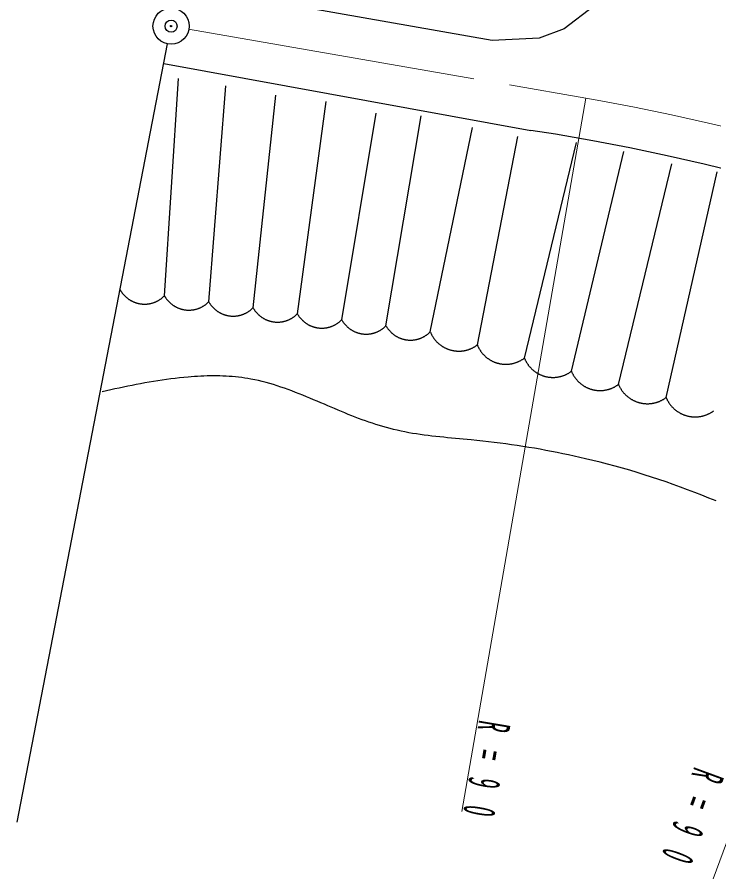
# Model space of a CAD drawing. Units: millimetres, scale not verified. Extents: x 40000 to 680000, y 20000 to 380000.
# Drawn here: x 62534 to 91388, y 262247 to 297944 of the extents above; entities that cross this region are included whole.
import ezdxf

# ---------------------------------------------------------------- set-up
doc = ezdxf.new("R2010")
doc.units = ezdxf.units.MM
doc.header["$LTSCALE"] = 1000
doc.header["$PDMODE"] = 32
doc.header["$PDSIZE"] = 500
doc.linetypes.add('CHAIN', pattern=[18.5, 12, -1.5, 3.5, -1.5])
for name, color, linetype, lineweight in [('M-BGD', 7, 'Continuous', 25), ('M-BMK', 2, 'CHAIN', 13), ('M-BMK-SRVR', 3, 'Continuous', 25), ('M-STR-HTXT', 7, 'Continuous', 13)]:
    doc.layers.add(name, color=color, linetype=linetype, lineweight=lineweight)
doc.layers.add('M-OTRS', color=6, linetype='Continuous')
doc.styles.add('ＭＳ ゴシック', font='')
doc.styles.get('ＭＳ ゴシック').set_extended_font_data('MS Gothic')

msp = doc.modelspace()

# ---------------------------------------------------------------- linework, layer by layer
at = {"layer": 'M-BGD'}
for p, q in [((68609, 296034), (83813, 293256)), ((68632, 286403), (69217, 295399)), ((70467, 286154), (71173, 295099)), ((72303, 285905), (73251, 294716)), ((74138, 285656), (75326, 294451)), ((75974, 285408), (77405, 293976)), ((77809, 285159), (79261, 293858)), ((79645, 284910), (81400, 293378)), ((81594, 284366), (83269, 293007)), ((83543, 283821), (85703, 292751)), ((85492, 283277), (87658, 292382)), ((87442, 282733), (89650, 291866)), ((89415, 282186), (91531, 291534))]:
    msp.add_line(p, q, dxfattribs=at)
for points in [[(90658, 314329), (89247, 302462), (87579, 299554), (86425, 298400), (85185, 297459), (84158, 297074), (82204, 296982), (69236, 299274)], [(102969, 288114), (101501, 288673), (100024, 289206), (98537, 289714), (97042, 290195), (95539, 290651), (94028, 291080), (92509, 291482), (90984, 291858), (89453, 292208), (87916, 292530), (86373, 292826), (84825, 293095), (83813, 293256)], [(66796, 286651), (66806, 286634), (66817, 286617), (66827, 286599), (66838, 286582), (66849, 286566), (66861, 286549), (66873, 286532), (66885, 286516), (66897, 286500), (66910, 286484), (66922, 286469), (66936, 286454), (66949, 286439), (66963, 286424), (66977, 286409), (66991, 286395), (67005, 286381), (67020, 286367), (67035, 286353), (67050, 286340), (67065, 286327), (67081, 286314), (67097, 286301), (67113, 286289), (67129, 286277), (67146, 286265), (67162, 286254), (67179, 286243), (67196, 286232), (67214, 286222), (67231, 286211), (67249, 286201), (67267, 286192), (67284, 286183), (67303, 286174), (67321, 286165), (67339, 286157), (67358, 286149), (67376, 286141), (67395, 286134), (67414, 286127), (67433, 286120), (67452, 286113), (67472, 286107), (67491, 286102), (67511, 286096), (67530, 286091), (67550, 286087), (67570, 286082), (67589, 286078), (67609, 286075), (67629, 286072), (67649, 286069), (67669, 286066), (67689, 286064), (67709, 286062), (67730, 286060), (67750, 286059), (67770, 286058), (67790, 286058), (67810, 286058), (67831, 286058), (67851, 286059), (67871, 286059), (67891, 286061), (67911, 286062), (67931, 286064), (67951, 286067), (67971, 286069), (67991, 286072), (68011, 286076), (68031, 286080), (68051, 286084), (68071, 286088), (68090, 286093), (68110, 286098), (68129, 286103), (68149, 286109), (68168, 286115), (68187, 286122), (68206, 286129), (68225, 286136), (68244, 286143), (68262, 286151), (68281, 286159), (68299, 286167), (68318, 286176), (68336, 286185), (68353, 286195), (68371, 286204), (68389, 286214), (68406, 286225), (68423, 286235), (68440, 286246), (68457, 286257), (68474, 286269), (68490, 286281), (68506, 286293), (68522, 286305), (68538, 286318), (68554, 286331), (68569, 286344), (68584, 286357), (68599, 286371), (68614, 286385), (68628, 286399)], [(68632, 286403), (68642, 286385), (68652, 286368), (68663, 286351), (68674, 286334), (68685, 286317), (68696, 286300), (68708, 286284), (68720, 286267), (68732, 286251), (68745, 286236), (68758, 286220), (68771, 286205), (68785, 286190), (68798, 286175), (68812, 286160), (68826, 286146), (68841, 286132), (68856, 286118), (68870, 286104), (68886, 286091), (68901, 286078), (68917, 286065), (68932, 286052), (68949, 286040), (68965, 286028), (68981, 286017), (68998, 286005), (69015, 285994), (69032, 285983), (69049, 285973), (69067, 285963), (69084, 285953), (69102, 285943), (69120, 285934), (69138, 285925), (69156, 285916), (69175, 285908), (69193, 285900), (69212, 285892), (69231, 285885), (69250, 285878), (69269, 285871), (69288, 285865), (69307, 285859), (69327, 285853), (69346, 285848), (69366, 285843), (69385, 285838), (69405, 285834), (69425, 285830), (69445, 285826), (69465, 285823), (69485, 285820), (69505, 285817), (69525, 285815), (69545, 285813), (69565, 285812), (69585, 285810), (69605, 285810), (69626, 285809), (69646, 285809), (69666, 285809), (69686, 285810), (69706, 285811), (69727, 285812), (69747, 285814), (69767, 285816), (69787, 285818), (69807, 285821), (69827, 285824), (69847, 285827), (69867, 285831), (69886, 285835), (69906, 285839), (69926, 285844), (69945, 285849), (69965, 285855), (69984, 285860), (70003, 285867), (70023, 285873), (70042, 285880), (70061, 285887), (70079, 285894), (70098, 285902), (70116, 285910), (70135, 285919), (70153, 285927), (70171, 285937), (70189, 285946), (70207, 285956), (70224, 285966), (70242, 285976), (70259, 285986), (70276, 285997), (70293, 286009), (70309, 286020), (70326, 286032), (70342, 286044), (70358, 286056), (70374, 286069), (70389, 286082), (70405, 286095), (70420, 286108), (70435, 286122), (70449, 286136), (70464, 286150)], [(70467, 286154), (70477, 286136), (70488, 286119), (70498, 286102), (70509, 286085), (70520, 286068), (70532, 286051), (70544, 286035), (70556, 286019), (70568, 286003), (70581, 285987), (70593, 285971), (70607, 285956), (70620, 285941), (70634, 285926), (70648, 285911), (70662, 285897), (70676, 285883), (70691, 285869), (70706, 285856), (70721, 285842), (70737, 285829), (70752, 285816), (70768, 285804), (70784, 285791), (70800, 285779), (70817, 285768), (70833, 285756), (70850, 285745), (70867, 285734), (70885, 285724), (70902, 285714), (70920, 285704), (70938, 285694), (70955, 285685), (70974, 285676), (70992, 285667), (71010, 285659), (71029, 285651), (71047, 285643), (71066, 285636), (71085, 285629), (71104, 285622), (71123, 285616), (71143, 285610), (71162, 285604), (71182, 285599), (71201, 285594), (71221, 285589), (71241, 285585), (71260, 285581), (71280, 285577), (71300, 285574), (71320, 285571), (71340, 285568), (71360, 285566), (71380, 285564), (71401, 285563), (71421, 285562), (71441, 285561), (71461, 285560), (71481, 285560), (71502, 285560), (71522, 285561), (71542, 285562), (71562, 285563), (71582, 285565), (71602, 285567), (71622, 285569), (71642, 285572), (71662, 285575), (71682, 285578), (71702, 285582), (71722, 285586), (71742, 285591), (71761, 285595), (71781, 285600), (71800, 285606), (71820, 285612), (71839, 285618), (71858, 285624), (71877, 285631), (71896, 285638), (71915, 285646), (71933, 285653), (71952, 285662), (71970, 285670), (71989, 285679), (72007, 285688), (72025, 285697), (72042, 285707), (72060, 285717), (72077, 285727), (72094, 285738), (72111, 285749), (72128, 285760), (72145, 285771), (72161, 285783), (72177, 285795), (72193, 285808), (72209, 285820), (72225, 285833), (72240, 285846), (72255, 285860), (72270, 285873), (72285, 285887), (72299, 285901)], [(72303, 285905), (72313, 285888), (72323, 285870), (72334, 285853), (72345, 285836), (72356, 285819), (72367, 285803), (72379, 285786), (72391, 285770), (72403, 285754), (72416, 285738), (72429, 285723), (72442, 285707), (72456, 285692), (72469, 285677), (72483, 285663), (72497, 285648), (72512, 285634), (72527, 285620), (72541, 285607), (72557, 285593), (72572, 285580), (72588, 285567), (72603, 285555), (72620, 285543), (72636, 285531), (72652, 285519), (72669, 285508), (72686, 285497), (72703, 285486), (72720, 285475), (72738, 285465), (72755, 285455), (72773, 285445), (72791, 285436), (72809, 285427), (72827, 285419), (72846, 285410), (72864, 285402), (72883, 285395), (72902, 285387), (72921, 285380), (72940, 285373), (72959, 285367), (72978, 285361), (72998, 285355), (73017, 285350), (73037, 285345), (73056, 285340), (73076, 285336), (73096, 285332), (73116, 285328), (73136, 285325), (73156, 285322), (73176, 285320), (73196, 285317), (73216, 285316), (73236, 285314), (73256, 285313), (73276, 285312), (73297, 285312), (73317, 285311), (73337, 285312), (73357, 285312), (73377, 285313), (73398, 285314), (73418, 285316), (73438, 285318), (73458, 285320), (73478, 285323), (73498, 285326), (73518, 285330), (73538, 285333), (73558, 285337), (73577, 285342), (73597, 285347), (73616, 285352), (73636, 285357), (73655, 285363), (73674, 285369), (73694, 285375), (73713, 285382), (73732, 285389), (73750, 285397), (73769, 285405), (73787, 285413), (73806, 285421), (73824, 285430), (73842, 285439), (73860, 285448), (73878, 285458), (73895, 285468), (73913, 285478), (73930, 285489), (73947, 285500), (73964, 285511), (73980, 285523), (73997, 285534), (74013, 285546), (74029, 285559), (74045, 285571), (74060, 285584), (74076, 285597), (74091, 285611), (74106, 285625), (74120, 285638), (74135, 285653)], [(74138, 285656), (74148, 285639), (74159, 285621), (74169, 285604), (74180, 285587), (74191, 285570), (74203, 285554), (74215, 285537), (74227, 285521), (74239, 285505), (74252, 285489), (74264, 285474), (74278, 285459), (74291, 285443), (74305, 285429), (74319, 285414), (74333, 285400), (74347, 285385), (74362, 285372), (74377, 285358), (74392, 285345), (74408, 285332), (74423, 285319), (74439, 285306), (74455, 285294), (74471, 285282), (74488, 285270), (74505, 285259), (74521, 285248), (74538, 285237), (74556, 285226), (74573, 285216), (74591, 285206), (74609, 285197), (74626, 285187), (74645, 285178), (74663, 285170), (74681, 285162), (74700, 285153), (74719, 285146), (74737, 285138), (74756, 285131), (74775, 285125), (74795, 285118), (74814, 285112), (74833, 285107), (74853, 285101), (74872, 285096), (74892, 285092), (74912, 285087), (74931, 285083), (74951, 285080), (74971, 285076), (74991, 285074), (75011, 285071), (75031, 285069), (75051, 285067), (75072, 285065), (75092, 285064), (75112, 285063), (75132, 285063), (75152, 285063), (75173, 285063), (75193, 285063), (75213, 285064), (75233, 285066), (75253, 285067), (75273, 285069), (75293, 285072), (75313, 285074), (75333, 285077), (75353, 285081), (75373, 285085), (75393, 285089), (75413, 285093), (75432, 285098), (75452, 285103), (75471, 285108), (75491, 285114), (75510, 285120), (75529, 285127), (75548, 285134), (75567, 285141), (75586, 285148), (75604, 285156), (75623, 285164), (75641, 285172), (75660, 285181), (75678, 285190), (75696, 285200), (75713, 285209), (75731, 285219), (75748, 285230), (75765, 285240), (75782, 285251), (75799, 285262), (75816, 285274), (75832, 285286), (75848, 285298), (75864, 285310), (75880, 285323), (75896, 285335), (75911, 285349), (75926, 285362), (75941, 285376), (75956, 285390), (75970, 285404)], [(75974, 285408), (75984, 285390), (75994, 285373), (76005, 285355), (76016, 285338), (76027, 285322), (76038, 285305), (76050, 285289), (76062, 285272), (76074, 285256), (76087, 285241), (76100, 285225), (76113, 285210), (76127, 285195), (76140, 285180), (76154, 285165), (76168, 285151), (76183, 285137), (76198, 285123), (76212, 285109), (76228, 285096), (76243, 285083), (76259, 285070), (76275, 285057), (76291, 285045), (76307, 285033), (76323, 285021), (76340, 285010), (76357, 284999), (76374, 284988), (76391, 284978), (76409, 284967), (76426, 284958), (76444, 284948), (76462, 284939), (76480, 284930), (76498, 284921), (76517, 284913), (76535, 284905), (76554, 284897), (76573, 284890), (76592, 284883), (76611, 284876), (76630, 284870), (76649, 284864), (76669, 284858), (76688, 284853), (76708, 284848), (76727, 284843), (76747, 284839), (76767, 284835), (76787, 284831), (76807, 284828), (76827, 284825), (76847, 284822), (76867, 284820), (76887, 284818), (76907, 284816), (76927, 284815), (76948, 284814), (76968, 284814), (76988, 284814), (77008, 284814), (77028, 284815), (77049, 284816), (77069, 284817), (77089, 284819), (77109, 284821), (77129, 284823), (77149, 284826), (77169, 284829), (77189, 284832), (77209, 284836), (77229, 284840), (77248, 284844), (77268, 284849), (77287, 284854), (77307, 284860), (77326, 284865), (77346, 284871), (77365, 284878), (77384, 284885), (77403, 284892), (77421, 284899), (77440, 284907), (77459, 284915), (77477, 284924), (77495, 284932), (77513, 284941), (77531, 284951), (77549, 284961), (77566, 284971), (77584, 284981), (77601, 284991), (77618, 285002), (77635, 285014), (77651, 285025), (77668, 285037), (77684, 285049), (77700, 285061), (77716, 285074), (77731, 285087), (77747, 285100), (77762, 285113), (77777, 285127), (77791, 285141), (77806, 285155)], [(77809, 285159), (77819, 285141), (77830, 285124), (77840, 285107), (77851, 285090), (77862, 285073), (77874, 285056), (77886, 285040), (77898, 285024), (77910, 285008), (77923, 284992), (77936, 284976), (77949, 284961), (77962, 284946), (77976, 284931), (77990, 284916), (78004, 284902), (78018, 284888), (78033, 284874), (78048, 284860), (78063, 284847), (78079, 284834), (78094, 284821), (78110, 284809), (78126, 284796), (78142, 284784), (78159, 284773), (78176, 284761), (78192, 284750), (78209, 284739), (78227, 284729), (78244, 284719), (78262, 284709), (78280, 284699), (78298, 284690), (78316, 284681), (78334, 284672), (78352, 284664), (78371, 284656), (78390, 284648), (78408, 284641), (78427, 284634), (78446, 284627), (78466, 284621), (78485, 284615), (78504, 284609), (78524, 284604), (78543, 284599), (78563, 284594), (78583, 284590), (78602, 284586), (78622, 284582), (78642, 284579), (78662, 284576), (78682, 284573), (78702, 284571), (78723, 284569), (78743, 284568), (78763, 284567), (78783, 284566), (78803, 284565), (78823, 284565), (78844, 284565), (78864, 284566), (78884, 284567), (78904, 284568), (78924, 284570), (78944, 284572), (78964, 284574), (78985, 284577), (79004, 284580), (79024, 284583), (79044, 284587), (79064, 284591), (79084, 284595), (79103, 284600), (79123, 284605), (79142, 284611), (79162, 284617), (79181, 284623), (79200, 284629), (79219, 284636), (79238, 284643), (79257, 284651), (79276, 284658), (79294, 284666), (79312, 284675), (79331, 284684), (79349, 284693), (79367, 284702), (79384, 284712), (79402, 284722), (79419, 284732), (79436, 284743), (79453, 284754), (79470, 284765), (79487, 284776), (79503, 284788), (79520, 284800), (79536, 284812), (79551, 284825), (79567, 284838), (79582, 284851), (79597, 284865), (79612, 284878), (79627, 284892), (79641, 284906)], [(79645, 284910), (79653, 284890), (79662, 284869), (79671, 284849), (79681, 284829), (79691, 284809), (79701, 284789), (79711, 284769), (79722, 284750), (79733, 284731), (79745, 284712), (79757, 284693), (79769, 284675), (79782, 284656), (79794, 284638), (79808, 284620), (79821, 284602), (79835, 284585), (79849, 284568), (79863, 284551), (79878, 284534), (79893, 284518), (79908, 284501), (79924, 284486), (79940, 284470), (79956, 284455), (79972, 284439), (79989, 284425), (80005, 284410), (80023, 284396), (80040, 284382), (80057, 284369), (80075, 284355), (80093, 284342), (80112, 284330), (80130, 284317), (80149, 284305), (80168, 284294), (80187, 284282), (80206, 284271), (80226, 284261), (80245, 284250), (80265, 284240), (80285, 284231), (80306, 284221), (80326, 284212), (80346, 284204), (80367, 284196), (80388, 284188), (80409, 284180), (80430, 284173), (80451, 284166), (80472, 284160), (80494, 284154), (80515, 284148), (80537, 284143), (80559, 284138), (80580, 284134), (80602, 284129), (80624, 284126), (80646, 284122), (80668, 284119), (80690, 284117), (80712, 284115), (80734, 284113), (80757, 284111), (80779, 284110), (80801, 284110), (80823, 284109), (80846, 284110), (80868, 284110), (80890, 284111), (80912, 284112), (80934, 284114), (80956, 284116), (80979, 284118), (81001, 284121), (81023, 284124), (81045, 284128), (81066, 284132), (81088, 284136), (81110, 284141), (81132, 284146), (81153, 284152), (81175, 284158), (81196, 284164), (81217, 284170), (81238, 284177), (81259, 284185), (81280, 284192), (81301, 284201), (81321, 284209), (81342, 284218), (81362, 284227), (81382, 284236), (81402, 284246), (81422, 284256), (81441, 284267), (81461, 284278), (81480, 284289), (81499, 284301), (81518, 284313), (81536, 284325), (81555, 284337), (81573, 284350), (81591, 284363)], [(81594, 284366), (81602, 284345), (81611, 284325), (81620, 284304), (81630, 284284), (81640, 284264), (81650, 284245), (81660, 284225), (81671, 284206), (81683, 284187), (81694, 284168), (81706, 284149), (81718, 284130), (81731, 284112), (81744, 284094), (81757, 284076), (81770, 284058), (81784, 284041), (81798, 284023), (81813, 284006), (81827, 283990), (81842, 283973), (81857, 283957), (81873, 283941), (81889, 283926), (81905, 283910), (81921, 283895), (81938, 283880), (81955, 283866), (81972, 283852), (81989, 283838), (82007, 283824), (82024, 283811), (82043, 283798), (82061, 283785), (82079, 283773), (82098, 283761), (82117, 283749), (82136, 283738), (82155, 283727), (82175, 283716), (82195, 283706), (82214, 283696), (82234, 283686), (82255, 283677), (82275, 283668), (82296, 283659), (82316, 283651), (82337, 283643), (82358, 283636), (82379, 283629), (82400, 283622), (82421, 283616), (82443, 283610), (82464, 283604), (82486, 283599), (82508, 283594), (82529, 283589), (82551, 283585), (82573, 283581), (82595, 283578), (82617, 283575), (82639, 283572), (82661, 283570), (82684, 283568), (82706, 283567), (82728, 283566), (82750, 283565), (82772, 283565), (82795, 283565), (82817, 283566), (82839, 283567), (82861, 283568), (82883, 283569), (82906, 283572), (82928, 283574), (82950, 283577), (82972, 283580), (82994, 283584), (83016, 283588), (83037, 283592), (83059, 283597), (83081, 283602), (83102, 283607), (83124, 283613), (83145, 283619), (83166, 283626), (83187, 283633), (83208, 283640), (83229, 283648), (83250, 283656), (83271, 283665), (83291, 283673), (83311, 283683), (83331, 283692), (83351, 283702), (83371, 283712), (83391, 283723), (83410, 283734), (83429, 283745), (83448, 283756), (83467, 283768), (83486, 283780), (83504, 283793), (83522, 283806), (83540, 283819)], [(83543, 283821), (83552, 283801), (83560, 283780), (83570, 283760), (83579, 283740), (83589, 283720), (83599, 283700), (83610, 283681), (83621, 283661), (83632, 283642), (83643, 283623), (83655, 283604), (83667, 283586), (83680, 283567), (83693, 283549), (83706, 283531), (83719, 283514), (83733, 283496), (83747, 283479), (83762, 283462), (83776, 283445), (83791, 283429), (83807, 283413), (83822, 283397), (83838, 283381), (83854, 283366), (83870, 283351), (83887, 283336), (83904, 283321), (83921, 283307), (83938, 283293), (83956, 283280), (83974, 283267), (83992, 283254), (84010, 283241), (84029, 283229), (84047, 283217), (84066, 283205), (84085, 283194), (84105, 283182), (84124, 283172), (84144, 283161), (84164, 283151), (84184, 283142), (84204, 283133), (84224, 283124), (84245, 283115), (84265, 283107), (84286, 283099), (84307, 283091), (84328, 283084), (84349, 283078), (84371, 283071), (84392, 283065), (84414, 283060), (84435, 283054), (84457, 283049), (84479, 283045), (84500, 283041), (84522, 283037), (84544, 283034), (84566, 283031), (84588, 283028), (84611, 283026), (84633, 283024), (84655, 283023), (84677, 283022), (84699, 283021), (84722, 283021), (84744, 283021), (84766, 283021), (84788, 283022), (84810, 283023), (84833, 283025), (84855, 283027), (84877, 283030), (84899, 283032), (84921, 283036), (84943, 283039), (84965, 283043), (84987, 283048), (85008, 283052), (85030, 283057), (85051, 283063), (85073, 283069), (85094, 283075), (85115, 283082), (85137, 283089), (85158, 283096), (85178, 283104), (85199, 283112), (85220, 283120), (85240, 283129), (85260, 283138), (85280, 283148), (85300, 283158), (85320, 283168), (85340, 283178), (85359, 283189), (85378, 283200), (85397, 283212), (85416, 283224), (85435, 283236), (85453, 283249), (85471, 283261), (85489, 283275)], [(91481, 277901), (91188, 278021), (90893, 278139), (90598, 278255), (90303, 278368), (90006, 278478), (89708, 278586), (89410, 278691), (89111, 278794), (88810, 278893), (88509, 278990), (88208, 279083), (87905, 279174), (87601, 279262), (87297, 279346), (86992, 279427), (86686, 279505), (86379, 279579), (86072, 279650), (85839, 279706), (85605, 279759), (85371, 279811), (85137, 279860), (84902, 279908), (84667, 279954), (84431, 279998), (84195, 280041), (83959, 280082), (83722, 280121), (83485, 280159), (83247, 280195), (83009, 280230), (82771, 280263), (82533, 280294), (82294, 280325), (82055, 280353), (81816, 280381), (81576, 280407), (81336, 280432), (81174, 280447), (81011, 280462), (80849, 280477), (80686, 280492), (80524, 280507), (80362, 280522), (80199, 280538), (80037, 280554), (79876, 280571), (79714, 280589), (79553, 280609), (79392, 280629), (79232, 280652), (79072, 280676), (78912, 280702), (78753, 280730), (78594, 280760), (78437, 280793), (78279, 280828), (78123, 280866), (77976, 280903), (77830, 280941), (77684, 280983), (77538, 281026), (77394, 281071), (77249, 281118), (77105, 281167), (76962, 281217), (76819, 281269), (76676, 281323), (76533, 281377), (76391, 281433), (76249, 281490), (76107, 281548), (75965, 281607), (75823, 281666), (75682, 281726), (75540, 281787), (75399, 281847), (75257, 281908), (75108, 281972), (74959, 282035), (74809, 282098), (74660, 282160), (74510, 282222), (74360, 282283), (74210, 282343), (74059, 282402), (73909, 282459), (73757, 282515), (73606, 282569), (73454, 282622), (73301, 282672), (73148, 282720), (72995, 282765), (72841, 282808), (72686, 282848), (72530, 282886), (72374, 282920), (72217, 282950), (72090, 282973), (71961, 282993), (71833, 283011), (71703, 283027), (71574, 283041), (71444, 283052), (71314, 283062), (71183, 283070), (71053, 283076), (70922, 283081), (70791, 283083), (70660, 283084), (70529, 283083), (70398, 283081), (70267, 283077), (70135, 283072), (70004, 283065), (69873, 283057), (69743, 283048), (69612, 283037), (69431, 283021), (69251, 283002), (69071, 282981), (68892, 282959), (68713, 282934), (68534, 282908), (68355, 282881), (68177, 282852), (67999, 282821), (67821, 282789), (67644, 282757), (67466, 282723), (67289, 282688), (67112, 282653), (66935, 282616), (66758, 282580), (66581, 282542), (66405, 282505), (66228, 282467), (66051, 282429)], [(85492, 283277), (85501, 283256), (85510, 283236), (85519, 283216), (85528, 283196), (85538, 283176), (85548, 283156), (85559, 283136), (85570, 283117), (85581, 283098), (85592, 283079), (85604, 283060), (85617, 283041), (85629, 283023), (85642, 283005), (85655, 282987), (85669, 282969), (85682, 282952), (85696, 282935), (85711, 282918), (85726, 282901), (85740, 282885), (85756, 282868), (85771, 282852), (85787, 282837), (85803, 282821), (85819, 282806), (85836, 282792), (85853, 282777), (85870, 282763), (85887, 282749), (85905, 282735), (85923, 282722), (85941, 282709), (85959, 282697), (85978, 282684), (85996, 282672), (86015, 282660), (86034, 282649), (86054, 282638), (86073, 282627), (86093, 282617), (86113, 282607), (86133, 282597), (86153, 282588), (86173, 282579), (86194, 282571), (86215, 282562), (86235, 282555), (86256, 282547), (86277, 282540), (86299, 282533), (86320, 282527), (86341, 282521), (86363, 282515), (86384, 282510), (86406, 282505), (86428, 282501), (86450, 282496), (86472, 282493), (86494, 282489), (86516, 282486), (86538, 282484), (86560, 282482), (86582, 282480), (86604, 282478), (86626, 282477), (86649, 282477), (86671, 282476), (86693, 282476), (86715, 282477), (86737, 282478), (86760, 282479), (86782, 282481), (86804, 282483), (86826, 282485), (86848, 282488), (86870, 282491), (86892, 282495), (86914, 282499), (86936, 282503), (86957, 282508), (86979, 282513), (87001, 282519), (87022, 282524), (87043, 282531), (87065, 282537), (87086, 282544), (87107, 282552), (87128, 282559), (87148, 282567), (87169, 282576), (87189, 282585), (87210, 282594), (87230, 282603), (87250, 282613), (87269, 282623), (87289, 282634), (87308, 282645), (87328, 282656), (87347, 282668), (87365, 282679), (87384, 282692), (87402, 282704), (87420, 282717), (87438, 282730)], [(87442, 282733), (87450, 282712), (87460, 282691), (87469, 282671), (87479, 282650), (87489, 282630), (87500, 282610), (87511, 282590), (87522, 282571), (87534, 282551), (87546, 282532), (87558, 282513), (87571, 282494), (87584, 282475), (87597, 282457), (87611, 282439), (87625, 282421), (87639, 282404), (87654, 282386), (87668, 282369), (87684, 282352), (87699, 282336), (87715, 282319), (87731, 282303), (87747, 282288), (87764, 282272), (87780, 282257), (87798, 282242), (87815, 282227), (87833, 282213), (87850, 282199), (87868, 282186), (87887, 282172), (87905, 282159), (87924, 282147), (87943, 282134), (87962, 282122), (87982, 282111), (88001, 282099), (88021, 282088), (88041, 282078), (88061, 282067), (88082, 282057), (88102, 282048), (88123, 282039), (88144, 282030), (88165, 282021), (88186, 282013), (88207, 282005), (88229, 281998), (88250, 281991), (88272, 281984), (88294, 281978), (88316, 281972), (88338, 281967), (88360, 281961), (88382, 281957), (88404, 281952), (88426, 281948), (88449, 281945), (88471, 281942), (88494, 281939), (88516, 281937), (88539, 281935), (88561, 281933), (88584, 281932), (88607, 281931), (88629, 281931), (88652, 281931), (88675, 281931), (88697, 281932), (88720, 281933), (88742, 281934), (88765, 281936), (88788, 281939), (88810, 281942), (88832, 281945), (88855, 281948), (88877, 281952), (88899, 281956), (88922, 281961), (88944, 281966), (88966, 281972), (88988, 281978), (89009, 281984), (89031, 281990), (89053, 281997), (89074, 282005), (89095, 282013), (89116, 282021), (89137, 282029), (89158, 282038), (89179, 282047), (89200, 282057), (89220, 282067), (89240, 282077), (89260, 282088), (89280, 282099), (89300, 282110), (89319, 282122), (89338, 282134), (89357, 282146), (89376, 282158), (89395, 282171), (89413, 282185)], [(89415, 282186), (89424, 282165), (89433, 282145), (89443, 282124), (89453, 282104), (89463, 282084), (89473, 282064), (89484, 282044), (89496, 282024), (89507, 282005), (89519, 281986), (89532, 281967), (89544, 281948), (89557, 281929), (89571, 281911), (89584, 281893), (89598, 281875), (89613, 281857), (89627, 281840), (89642, 281823), (89657, 281806), (89673, 281789), (89688, 281773), (89704, 281757), (89721, 281741), (89737, 281726), (89754, 281711), (89771, 281696), (89788, 281681), (89806, 281667), (89824, 281653), (89842, 281639), (89860, 281626), (89879, 281613), (89898, 281600), (89917, 281588), (89936, 281576), (89955, 281564), (89975, 281553), (89995, 281542), (90015, 281531), (90035, 281521), (90055, 281511), (90076, 281501), (90096, 281492), (90117, 281483), (90138, 281475), (90159, 281467), (90181, 281459), (90202, 281452), (90224, 281445), (90245, 281438), (90267, 281432), (90289, 281426), (90311, 281420), (90333, 281415), (90355, 281410), (90377, 281406), (90400, 281402), (90422, 281399), (90445, 281395), (90467, 281393), (90490, 281390), (90512, 281388), (90535, 281387), (90557, 281386), (90580, 281385), (90603, 281384), (90625, 281384), (90648, 281385), (90671, 281385), (90693, 281387), (90716, 281388), (90739, 281390), (90761, 281393), (90784, 281395), (90806, 281398), (90828, 281402), (90851, 281406), (90873, 281410), (90895, 281415), (90917, 281420), (90939, 281425), (90961, 281431), (90983, 281438), (91005, 281444), (91026, 281451), (91047, 281458), (91069, 281466), (91090, 281474), (91111, 281483), (91132, 281492), (91153, 281501), (91173, 281510), (91193, 281520), (91214, 281531), (91234, 281541), (91253, 281552), (91273, 281564), (91293, 281575), (91312, 281587), (91331, 281600), (91350, 281612), (91368, 281625), (91386, 281638)]]:
    msp.add_lwpolyline(points, dxfattribs=at)
at = {"layer": 'M-BMK'}
msp.add_line((69631, 297451), (86086, 294594), dxfattribs=at)
msp.add_lwpolyline([(101699, 290411), (100220, 290939), (98732, 291442), (97235, 291918), (95730, 292368), (94217, 292792), (92698, 293189), (91171, 293560), (89639, 293904), (88100, 294221), (86557, 294511), (86086, 294594)], dxfattribs=at)
at = {"layer": 'M-BMK-SRVR'}
msp.add_line((62534, 264599), (68765, 296839), dxfattribs=at)
for radius in [750, 30]:
    msp.add_circle((68908, 297576), radius, dxfattribs=at)
at = {"layer": 'M-OTRS'}
msp.add_point((68908, 297576), dxfattribs=at)
at = {"layer": 'M-STR-HTXT'}
for p, q in [((80955, 265036), (86086, 294594)), ((101699, 290411), (91364, 262247))]:
    msp.add_line(p, q, dxfattribs=at)

# ---------------------------------------------------------------- texts
at = {"layer": 'M-STR-HTXT', "char_height": 1320, "attachment_point": 7, "style": 'ＭＳ ゴシック'}
for insert, rotation in [((81648, 268857), 260.4), ((90569, 266927), 249.8)]:
    msp.add_mtext('\\T2.92;\\W0.45;R=90', dxfattribs=dict(at, insert=insert, rotation=rotation))

doc.saveas('drawing.dxf')
